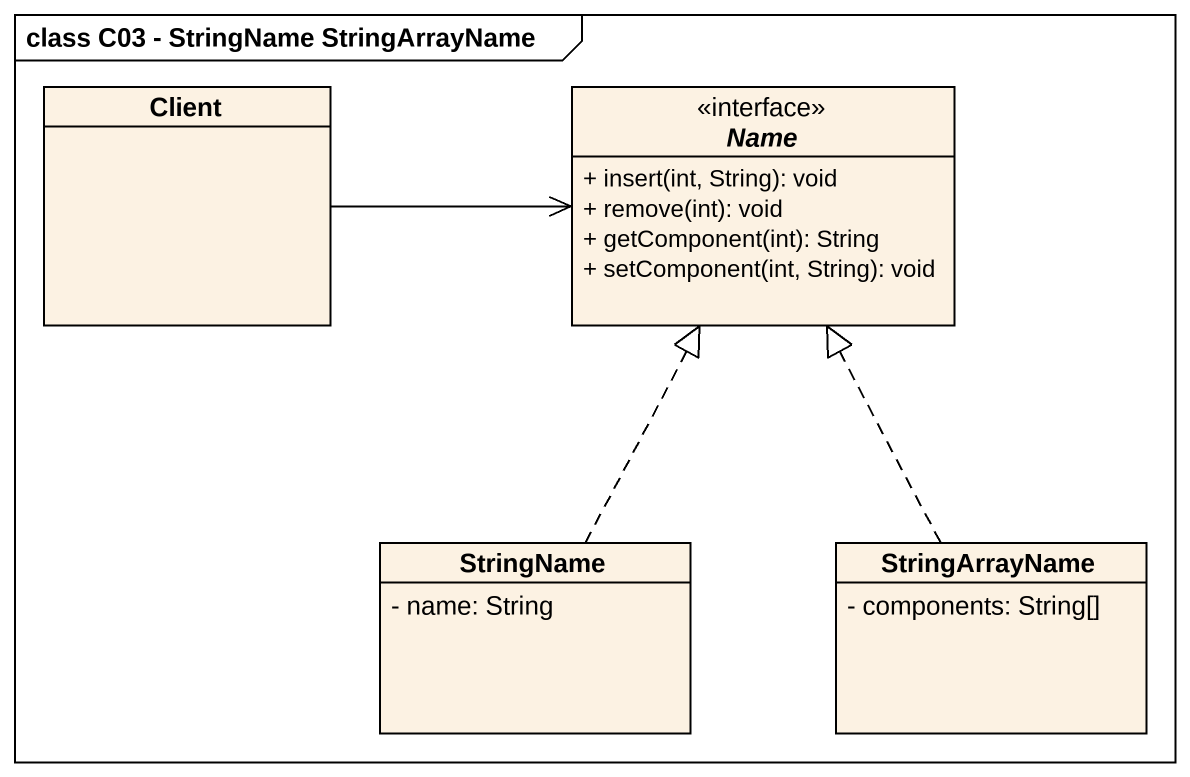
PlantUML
@startuml
mainframe class C03 - StringName StringArrayName
hide circle
hide empty members
skinparam classAttributeIconSize 0
class Client
interface Name {
  + insert(int, String): void
  + remove(int): void
  + getComponent(int): String
  + setComponent(int, String): void
}
class StringName {
  - name: String
}
class StringArrayName {
  - components: String[]
}
Client -right-> Name
StringName .up.|> Name
StringArrayName .up.|> Name
@enduml
